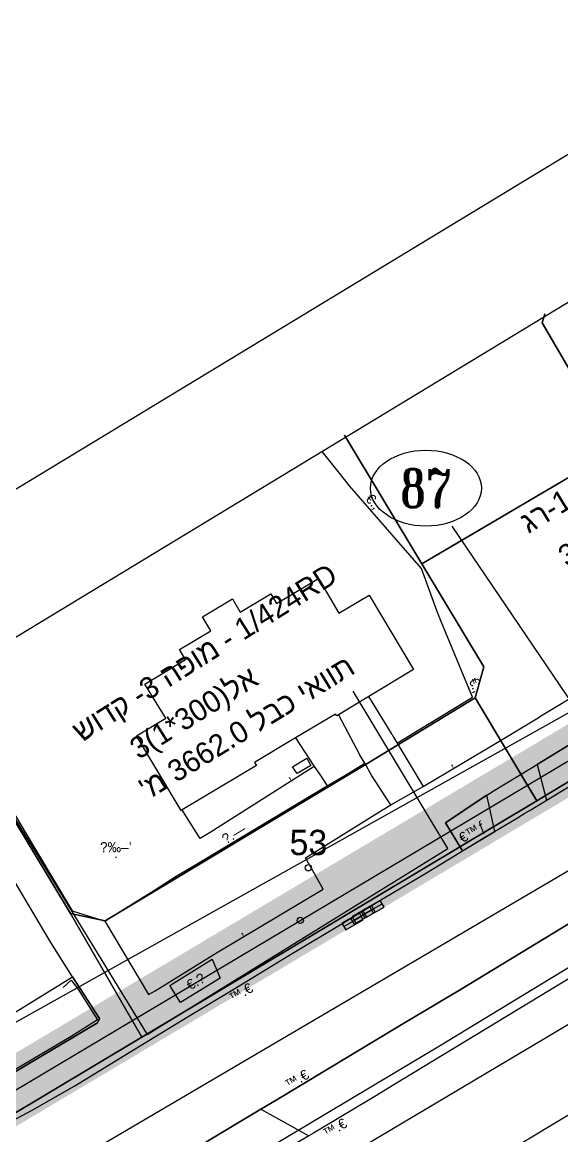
# Model space of a CAD drawing. Header units: metres. Extents: x 218299 to 220222, y 572714 to 574340.
# Drawn here: x 219326 to 219368.7, y 573997.1 to 574085.1 of the extents above; entities that cross this region are included whole.
import ezdxf
from ezdxf.enums import TextEntityAlignment as Align

# ---------------------------------------------------------------- set-up
doc = ezdxf.new("R2010")
doc.units = ezdxf.units.M
doc.header["$MEASUREMENT"] = 0
for name, color, linetype in [('1202', 7, 'Continuous'), ('1601', 44, 'LANDBORDER'), ('1602', 44, 'Continuous'), ('1603', 44, 'Continuous'), ('6011', 10, 'Continuous'), ('6082', 1, 'CABLEUNDPROPOSE03'), ('6151', 102, 'CABLEUNDEXIST03'), ('6808', 6, 'Continuous'), ('6912', 1, 'Continuous'), ('A_POINTS', 2, 'Continuous'), ('I_OTHER', 7, 'Continuous'), ('M2200', 253, 'Continuous'), ('M2207', 253, 'Continuous'), ('M2211', 253, 'Continuous'), ('M2401', 7, 'Continuous'), ('M2404', 7, 'Continuous'), ('M2407', 253, 'Continuous'), ('M2408', 253, 'Continuous'), ('M2420', 253, 'Continuous'), ('M2601', 253, 'Continuous'), ('M2602', 253, 'Continuous'), ('M2605', 253, 'Continuous'), ('M2802', 253, 'Continuous'), ('M2804', 253, 'Continuous'), ('M2809', 253, 'Continuous'), ('M4903', 253, 'Continuous'), ('PLTMarker', 51, 'Continuous')]:
    doc.layers.add(name, color=color, linetype=linetype)
doc.styles.add('coord', font='romant', dxfattribs={"width": 0.8})
doc.styles.add('HEBTXT', font='HEBTXT')
doc.styles.add('MAVAT_HEBTXT', font='HEBTXT')
doc.linetypes.add('CABLEUNDEXIST03', pattern='A,3.5,[222,elecad.shx,S=0.01,R=0,X=0,Y=0],1.5', length=5)
doc.linetypes.add('CABLEUNDPROPOSE03', pattern='A,2,[222,elecad.shx,S=0.01,R=0,X=0,Y=0],2,-1', length=5)
doc.linetypes.add('LANDBORDER', pattern='A,6.25,[208,elecad.shx,S=0.02,R=0,X=-0.6,Y=0],12.5,[208,elecad.shx,S=0.02,R=180,X=0.6,Y=0],6.25', length=25)

# ---------------------------------------------------------------- blocks, each defined once
blk = doc.blocks.new('1603')
at = {"layer": 'A_POINTS'}
blk.add_circle((0, 0), 0.25, dxfattribs=at)
at = {"color": 0, "style": 'HEBTXT'}
blk.add_attdef('PARCEL_NUM', text='', height=2, dxfattribs=at).set_placement((0, 1), align=Align.CENTER)
at = {"color": 0, "style": 'HEBTXT', "flags": 1}
blk.add_attdef('LOT_NUM', text='', height=2, dxfattribs=at).set_placement((0, -2.5), align=Align.CENTER)
blk = doc.blocks.new('M2804')
blk.add_circle((0, 0), 0.025)
at = {"style": 'MAVAT_HEBTXT'}
blk.add_attdef('NAME', text='', height=0.8, dxfattribs=at).set_placement((0, 1.59), align=Align.MIDDLE)
blk = doc.blocks.new('M2404')
blk.add_circle((0, 0), 0.025)
at = {"style": 'MAVAT_HEBTXT'}
blk.add_attdef('NAME', text='', height=0.8, dxfattribs=at).set_placement((0, 1.59), align=Align.MIDDLE)
blk = doc.blocks.new('M2211')
blk.add_circle((0, 0), 0.025)
at = {"style": 'MAVAT_HEBTXT'}
blk.add_attdef('NAME', text='', height=0.8, dxfattribs=at).set_placement((0, 1.59), align=Align.MIDDLE)
blk = doc.blocks.new('M2601')
blk.add_circle((0, 0), 0.025)
at = {"style": 'MAVAT_HEBTXT'}
blk.add_attdef('NAME', text='', height=0.8, dxfattribs=at).set_placement((0, 1.59), align=Align.MIDDLE)
blk = doc.blocks.new('M2602')
blk.add_circle((0, 0), 0.025)
at = {"style": 'MAVAT_HEBTXT'}
blk.add_attdef('NAME', text='', height=0.8, dxfattribs=at).set_placement((0, 1.59), align=Align.MIDDLE)
blk = doc.blocks.new('M2605')
blk.add_circle((0, 0), 0.025)
at = {"style": 'MAVAT_HEBTXT'}
blk.add_attdef('NAME', text='', height=0.8, dxfattribs=at).set_placement((0, 1.59), align=Align.MIDDLE)
blk = doc.blocks.new('M2809')
blk.add_circle((0, 0), 0.025)
at = {"style": 'MAVAT_HEBTXT'}
blk.add_attdef('NAME', text='', height=0.8, dxfattribs=at).set_placement((0, 1.59), align=Align.MIDDLE)
blk = doc.blocks.new('M4903')
blk.add_lwpolyline([(-1.6, -0.59), (1.6, -0.59), (1.6, 0.62), (-1.6, 0.62)], close=True)
for points in [[(-1.57, 0), (1.57, 0)], [(0, 0.62), (0, -0.59)]]:
    blk.add_lwpolyline(points)
at = {"style": 'MAVAT_HEBTXT', "flags": 1}
for tag, p in [('MARK', (0, 1.87)), ('IL', (0, -6.97))]:
    blk.add_attdef(tag, text='', height=0.8, dxfattribs=at).set_placement(p, align=Align.MIDDLE)
at = {"style": 'MAVAT_HEBTXT'}
for tag, p in [('HEIGHT', (0, -1.84)), ('NAME', (0, -4.41))]:
    blk.add_attdef(tag, text='', height=0.8, dxfattribs=at).set_placement(p, align=Align.MIDDLE)
blk = doc.blocks.new('111')
at = {"layer": 'M2200'}
blk.add_polyline3d([(219340.252, 574038.094, 596.46), (219342.621, 574039.504, 596.46), (219343.243, 574038.46, 596.46), (219345.672, 574039.906, 596.46), (219346.116, 574039.159, 596.565), (219349.416, 574041.124, 596.565), (219351.047, 574038.384, 596.46), (219353.441, 574039.809, 596.46), (219356.933, 574033.932, 596.477), (219353.409, 574031.803, 596.477), (219351.007, 574030.351, 596.477), (219350.873, 574030.27, 596.477), (219350.784, 574030.406, 596.565), (219347.622, 574028.524, 596.565), (219344.376, 574026.592, 596.565), (219344.524, 574026.344, 596.565), (219338.646, 574022.845, 596.565), (219338.559, 574022.794, 596.565), (219335.045, 574028.696, 596.565), (219337.357, 574030.078, 596.477), (219335.689, 574032.781, 596.319), (219338.924, 574034.715, 596.565), (219338.443, 574035.524, 596.565), (219340.909, 574036.992, 596.46)], close=True, dxfattribs=at)
at = {"layer": 'M2207'}
blk.add_polyline3d([(219348.819, 574026.355, 584.596), (219347.731, 574025.705, 584.649), (219347.362, 574026.235, 584.649), (219348.496, 574026.912, 584.596)], close=True, dxfattribs=at)
at = {"layer": 'M2211'}
blk.add_polyline3d([(219341.647, 574009.536, 584.617), (219338.526, 574007.602, 584.632), (219337.685, 574008.958, 584.631), (219341.031, 574011.031, 584.72)], close=True, dxfattribs=at)
at = {"layer": 'M2401'}
for points in [[(219323.49, 573997.374, 579.637), (219326.786, 573999.112, 579.637), (219330.174, 574001.036, 579.637), (219334.924, 574003.948, 579.637), (219339.111, 574006.518, 579.637), (219342.811, 574008.717, 579.637), (219347.09, 574011.34, 579.637), (219351.348, 574013.876, 579.637), (219354.667, 574015.903, 579.637), (219357.954, 574017.851, 579.637), (219360.268, 574019.26, 579.637), (219360.811, 574019.59, 579.637), (219362.582, 574020.668, 579.637), (219363.658, 574021.313, 579.637), (219365.156, 574022.212, 579.637), (219365.749, 574022.567, 579.637), (219366.21, 574022.846, 579.637), (219369.726, 574024.973, 579.637)], [(219340.523, 573996.585, 584.533), (219344.867, 573999.171, 584.533), (219344.867, 573999.171, 584.533), (219344.867, 573999.171, 584.533), (219346.068, 573999.885, 584.533), (219355.962, 574005.844, 584.533), (219360.586, 574008.593, 584.533), (219369.378, 574013.939, 584.533)], [(219369.385, 574009.588, 584.533), (219355.264, 574001.018, 584.533), (219354.012, 574000.259, 584.533), (219349.021, 573997.297, 584.533), (219348.66, 573997.083, 584.533)], [(219365.647, 573996.595, 585.106), (219374.041, 574001.661, 585.106), (219375.515, 574002.551, 585.106), (219378.541, 574004.396, 585.106), (219388.031, 574010.182, 585.106), (219390.853, 574011.903, 585.106), (219391.006, 574011.994, 585.106), (219398.757, 574016.61, 585.106), (219398.866, 574016.677, 585.106), (219402.024, 574018.621, 585.106), (219425.735, 574033.212, 585.106), (219438.015, 574040.414, 585.106), (219439.487, 574041.278, 585.106), (219445.4, 574044.868, 585.106), (219445.401, 574044.868, 585.106), (219447.634, 574046.224, 585.106), (219448.484, 574046.74, 585.106), (219451.08, 574048.316, 585.106)], [(219318.723, 574002.716, 584.455), (219329.991, 574009.641, 584.455), (219328.269, 574012.357, 584.455), (219325.229, 574017.467, 584.455)]]:
    blk.add_polyline3d(points, dxfattribs=at)
at = {"layer": 'M2404'}
for points in [[(219323.49, 573997.374, 589.648), (219326.786, 573999.112, 589.648), (219330.174, 574001.036, 589.648), (219334.924, 574003.948, 589.648), (219339.111, 574006.518, 589.648), (219342.811, 574008.717, 589.648), (219347.09, 574011.34, 589.648), (219351.348, 574013.876, 589.648), (219354.667, 574015.903, 589.648), (219357.954, 574017.851, 589.648), (219360.268, 574019.26, 589.648), (219360.811, 574019.59, 589.648), (219362.582, 574020.668, 589.648), (219363.658, 574021.313, 589.648), (219365.156, 574022.212, 589.648), (219365.749, 574022.567, 589.648), (219366.21, 574022.846, 589.648), (219369.726, 574024.973, 589.648)], [(219438.173, 574055.457, 584.533), (219414.779, 574041.462, 584.533), (219412.836, 574040.317, 584.533), (219410.872, 574039.133, 584.533), (219404.77, 574035.358, 584.533), (219401.829, 574033.543, 584.533), (219397.433, 574030.898, 584.533), (219391.903, 574027.545, 584.533), (219386.946, 574024.527, 584.533), (219384.344, 574022.982, 584.533), (219379.163, 574019.824, 584.533), (219373.769, 574016.61, 584.533), (219371.574, 574015.274, 584.533), (219369.378, 574013.939, 584.533), (219360.586, 574008.593, 584.533), (219355.962, 574005.844, 584.533), (219346.068, 573999.885, 584.533), (219344.867, 573999.171, 584.533), (219344.867, 573999.171, 584.533), (219344.867, 573999.171, 584.533), (219340.523, 573996.585, 584.533)], [(219440.165, 574052.397, 585.208), (219416.193, 574037.871, 585.208), (219414.958, 574037.091, 585.208), (219413.335, 574036.067, 585.208), (219394.826, 574024.937, 585.208), (219388.956, 574021.369, 585.208), (219384.659, 574018.821, 585.208), (219369.385, 574009.588, 585.208), (219355.264, 574001.018, 585.208), (219354.012, 574000.259, 585.208), (219349.021, 573997.297, 585.208), (219348.66, 573997.083, 585.208)], [(219365.647, 573996.595, 585.106), (219374.041, 574001.661, 585.106), (219375.515, 574002.551, 585.106), (219378.541, 574004.396, 585.106), (219388.031, 574010.182, 585.106), (219390.853, 574011.903, 585.106), (219391.006, 574011.994, 585.106), (219398.757, 574016.61, 585.106), (219398.866, 574016.677, 585.106), (219402.024, 574018.621, 585.106), (219425.735, 574033.212, 585.106), (219438.015, 574040.414, 585.106), (219439.487, 574041.278, 585.106), (219445.4, 574044.868, 585.106), (219445.401, 574044.868, 585.106), (219447.634, 574046.224, 585.106), (219448.484, 574046.74, 585.106), (219451.08, 574048.316, 585.106)], [(219318.723, 574002.716, 583.823), (219329.991, 574009.641, 583.823), (219328.269, 574012.357, 583.823), (219325.229, 574017.467, 583.823)]]:
    blk.add_polyline3d(points, dxfattribs=at)
at = {"layer": 'M2407'}
for points in [[(219354.666, 574029.747, 583.398), (219353.409, 574031.803, 583.509)], [(219351.007, 574030.351, 583.509), (219352.666, 574027.226, 583.299)], [(219355.241, 574028.806, 583.348), (219354.666, 574029.747, 583.398)]]:
    blk.add_polyline3d(points, dxfattribs=at)
at = {"layer": 'M2408'}
for points in [[(219355.146, 574023.238, 582.937), (219357.705, 574024.671, 582.937)], [(219284.814, 573982.211, 581.665), (219285.807, 573980.651, 581.665), (219285.946, 573980.467, 581.665), (219295.832, 573986.456, 581.665), (219300.736, 573989.438, 581.665), (219302.094, 573990.264, 581.665), (219305.911, 573992.585, 581.665), (219306.048, 573992.665, 581.665), (219309.172, 573994.5, 581.665), (219309.547, 573994.72, 581.665), (219312.588, 573996.506, 581.665), (219313.698, 573994.968, 581.665), (219318.171, 573997.766, 581.665), (219325.402, 574002.115, 581.665), (219331.96, 574006.002, 581.665), (219332.119, 574006.339, 581.665), (219329.991, 574009.641, 581.665)]]:
    blk.add_polyline3d(points, dxfattribs=at)
at = {"layer": 'M2420'}
for points in [[(219269.5, 573961.12), (219289.529, 573970.985), (219308.394, 573982.007), (219313.709, 573985.471), (219375.059, 574021.492), (219442.049, 574062.93), (219453.2, 574069.582), (219466.311, 574076.718), (219568.204, 574138.273), (219580.156, 574145.612), (219595.255, 574153.366), (219695.469, 574214.527), (219702.903, 574218.819)], [(219277.3, 573946.38), (219296.25, 573958.952), (219314.339, 573973.014), (219319.452, 573976.38), (219380.511, 574012.609), (219447.317, 574054.359), (219459.053, 574061.55), (219471.289, 574068.042), (219573.396, 574129.726), (219586.187, 574137.537), (219600.145, 574144.634), (219701.809, 574206.914), (219707.996, 574210.42)]]:
    blk.add_lwpolyline(points, dxfattribs=at)
at = {"layer": 'M2601'}
for points in [[(219418.414, 574040.06, 585.737), (219413.611, 574037.173, 585.448), (219405.063, 574031.931, 585.238), (219396.446, 574026.77, 585.238), (219388.828, 574022.159, 584.818), (219380.117, 574016.954, 584.188), (219369.891, 574010.777, 584.398), (219359.003, 574004.171, 583.978), (219346.5, 573996.696, 583.558), (219335.558, 573989.878, 583.138), (219322.413, 573981.224, 582.508), (219311.454, 573973.871, 582.298), (219302.639, 573968.049, 582.298), (219297.066, 573964.43, 582.088), (219288.448, 573958.799, 581.878)], [(219377.133, 574036.368, 584.428), (219376.07, 574035.736, 584.398), (219368.506, 574031.137, 583.876)], [(219366.186, 574026.105, 583.866), (219370.599, 574028.8, 583.978), (219370.599, 574028.8, 583.978), (219376.047, 574032.018, 584.188), (219376.047, 574032.018, 584.188), (219378.99, 574033.777, 584.27)], [(219368.506, 574031.137, 583.876), (219366.927, 574030.177, 583.768)], [(219363.423, 574028.085, 583.768), (219366.927, 574030.177, 583.768)], [(219347.622, 574028.524, 585.028), (219349.095, 574026.275, 584.909), (219349.524, 574025.622, 584.875)], [(219355.641, 574028.102, 584.188), (219357.705, 574024.671, 583.768), (219357.705, 574024.671, 583.768), (219362.589, 574027.587, 583.768)], [(219362.589, 574027.587, 583.768), (219363.423, 574028.085, 583.768)], [(219349.095, 574026.275, 584.229), (219340.856, 574021.06, 583.749)], [(219353.652, 574025.514, 583.575), (219353.094, 574026.517, 583.575)], [(219363.325, 574024.358, 583.794), (219366.186, 574026.105, 583.866)], [(219349.524, 574025.622, 584.875), (219350.108, 574024.729, 584.828)], [(219354.065, 574024.885, 583.558), (219353.652, 574025.514, 583.558), (219353.652, 574025.514, 583.558)], [(219354.735, 574023.863, 583.558), (219354.065, 574024.885, 583.558)], [(219360.811, 574019.59, 583.558), (219359.474, 574021.818, 583.558), (219359.474, 574021.818, 583.558), (219362.277, 574023.717, 583.768), (219362.277, 574023.717, 583.768), (219363.325, 574024.358, 583.794)], [(219354.276, 574022.698, 583.558), (219355.146, 574023.238, 583.558), (219355.146, 574023.238, 583.558), (219354.735, 574023.863, 583.558)], [(219338.952, 574022.359, 583.952), (219338.646, 574022.845, 584.019)], [(219340.856, 574021.06, 583.749), (219340.079, 574020.569, 583.704), (219338.952, 574022.359, 583.952)], [(219353.019, 574021.916, 583.558), (219354.276, 574022.698, 583.558)], [(219332.533, 574014.037, 583.348), (219335.978, 574008.238, 583.138), (219336.518, 574008.535, 583.138), (219341.351, 574011.525, 583.138), (219349.804, 574016.564, 583.558), (219348.412, 574019.051, 583.558), (219353.019, 574021.916, 583.558)], [(219329.245, 574008.791, 583.048), (219329.885, 574009.374, 582.943), (219330.413, 574008.704, 582.838), (219331.969, 574006.242, 582.838), (219329.864, 574004.924, 582.838), (219325.55, 574002.377, 582.838), (219321.479, 573999.928, 582.628), (219315.875, 573996.524, 582.313), (219313.729, 573995.227, 582.208), (219312.592, 573996.821, 582.313), (219309.334, 573994.73, 582.313), (219309.094, 573994.589, 582.313)]]:
    blk.add_polyline3d(points, dxfattribs=at)
at = {"layer": 'M2602'}
for points in [[(219355.594, 574044.171, 583.978), (219351.873, 574048.436, 583.978), (219351.076, 574049.442, 584.04)], [(219359.502, 574036.841, 583.927), (219358.842, 574038.439, 583.978), (219357.564, 574041.913, 583.978), (219355.594, 574044.171, 583.978)], [(219358.234, 574029.692, 583.886), (219361.602, 574031.756, 583.768), (219359.502, 574036.841, 583.927)], [(219356.547, 574028.657, 583.946), (219358.167, 574029.65, 583.889)], [(219358.167, 574029.65, 583.889), (219358.234, 574029.692, 583.886)], [(219355.241, 574028.806, 584.188), (219355.37, 574028.579, 584.12)], [(219355.37, 574028.579, 584.12), (219355.641, 574028.102, 583.978), (219355.641, 574028.102, 583.978), (219356.547, 574028.657, 583.946)], [(219351.497, 574025.56, 584.225), (219353.094, 574026.517, 584.293), (219353.094, 574026.517, 584.293), (219352.666, 574027.226, 584.293)], [(219349.933, 574024.624, 584.159), (219351.497, 574025.56, 584.225)]]:
    blk.add_polyline3d(points, dxfattribs=at)
at = {"layer": 'M2605'}
for points in [[(219351.076, 574049.442, 583.83), (219349.719, 574051.156, 583.935)], [(219316.027, 574027.515, 582.559), (219316.473, 574027.849, 582.508), (219320.641, 574030.463, 582.718), (219325.926, 574021.591, 582.928), (219329.951, 574014.863, 582.928), (219332.533, 574014.037, 582.928)], [(219339.39, 574018.313, 582.979), (219349.933, 574024.624, 583.424)], [(219336.453, 574016.502, 582.928), (219338.186, 574017.592, 582.928), (219339.39, 574018.313, 582.979)], [(219333.199, 574014.456, 582.928), (219336.453, 574016.502, 582.928)], [(219332.533, 574014.037, 582.928), (219333.199, 574014.456, 582.928)]]:
    blk.add_polyline3d(points, dxfattribs=at)
at = {"layer": 'M2802'}
blk.add_polyline3d([(219329.991, 574009.641, 582.14), (219332.119, 574006.339, 582.193), (219331.96, 574006.002, 582.193), (219325.402, 574002.115, 581.983), (219318.171, 573997.766, 581.773), (219313.698, 573994.968, 581.668), (219312.588, 573996.506, 581.773), (219309.547, 573994.72, 581.677), (219307.775, 573996.151, 581.57), (219308.983, 573996.871, 581.615), (219318.723, 574002.716, 581.93)], close=True, dxfattribs=at)
at = {"layer": 'M2809'}
for points in [[(219367.458, 574023.603, 583.179), (219369.726, 574024.973, 583.238), (219373.259, 574027.071, 583.339), (219376.116, 574028.799, 583.473), (219378.496, 574030.235, 583.591), (219379.418, 574030.785, 583.639), (219378.434, 574033.445, 583.661), (219376.047, 574032.018, 583.528), (219370.599, 574028.8, 583.738), (219366.718, 574026.43, 583.542)], [(219362.744, 574024.003, 583.342), (219362.277, 574023.717, 583.318), (219359.474, 574021.818, 582.898), (219360.811, 574019.59, 582.952), (219363.357, 574021.127, 583.049)]]:
    blk.add_polyline3d(points, close=True, dxfattribs=at)
blk.add_polyline3d([(219324.706, 573987.977, 581.908), (219330.145, 573990.737, 582.118), (219334.318, 573992.952, 582.223), (219337.052, 573994.437, 582.328), (219340.523, 573996.585, 582.433), (219344.867, 573999.171, 582.515), (219344.867, 573999.171, 582.515), (219348.66, 573997.083, 582.275), (219344.03, 573994.335, 581.983), (219332.303, 573986.667, 581.983), (219328.451, 573984.135, 581.773), (219326.654, 573982.913, 581.773), (219324.282, 573981.335, 581.668)], dxfattribs=at)
at = {"layer": 'M2211'}
ref = blk.add_blockref('M2211', (219340.11, 574008.583), dxfattribs=dict(at, xscale=0.5, yscale=0.5, zscale=0.5, rotation=61.2366263681696))
ref.add_attrib('NAME', '€.\x9a', dxfattribs={"layer": '0', "height": 0.8, "rotation": 29.26784, "style": 'MAVAT_HEBTXT'}).set_placement((219339.721, 574009.277), align=Align.MIDDLE)
at = {"layer": 'M2404'}
ref = blk.add_blockref('M2404', (219343.004, 574008.836), dxfattribs=dict(at, xscale=0.5, yscale=0.5, zscale=0.5))
ref.add_attrib('NAME', '™.€', dxfattribs={"layer": '0', "height": 0.8, "rotation": 30.73433, "style": 'MAVAT_HEBTXT'}).set_placement((219343.285, 574008.363), align=Align.MIDDLE)
ref = blk.add_blockref('M2404', (219347.997, 574001.047), dxfattribs=dict(at, xscale=0.5, yscale=0.5, zscale=0.5))
ref.add_attrib('NAME', '™.€', dxfattribs={"layer": '0', "height": 0.8, "rotation": 30.76107, "style": 'MAVAT_HEBTXT'}).set_placement((219347.716, 574001.52), align=Align.MIDDLE)
ref = blk.add_blockref('M2404', (219350.44, 573998.139), dxfattribs=dict(at, xscale=0.5, yscale=0.5, zscale=0.5))
ref.add_attrib('NAME', '™.€', dxfattribs={"layer": '0', "height": 0.8, "rotation": 30.68583, "style": 'MAVAT_HEBTXT'}).set_placement((219350.721, 573997.666), align=Align.MIDDLE)
at = {"layer": 'M2601'}
ref = blk.add_blockref('M2601', (219360.123, 574026.115), dxfattribs=dict(at, xscale=0.5, yscale=0.5, zscale=0.5))
ref.add_attrib('NAME', '‚', dxfattribs={"layer": '0', "height": 0.8, "rotation": 30.83557, "style": 'MAVAT_HEBTXT'}).set_placement((219359.841, 574026.587), align=Align.MIDDLE)
ref = blk.add_blockref('M2601', (219347.281, 574025.127), dxfattribs=dict(at, xscale=0.5, yscale=0.5, zscale=0.5))
ref.add_attrib('NAME', '‚', dxfattribs={"layer": '0', "height": 0.8, "rotation": 32.33012, "style": 'MAVAT_HEBTXT'}).set_placement((219346.987, 574025.591), align=Align.MIDDLE)
ref = blk.add_blockref('M2601', (219343.53, 574012.824), dxfattribs=dict(at, xscale=0.5, yscale=0.5, zscale=0.5))
ref.add_attrib('NAME', '‚', dxfattribs={"layer": '0', "height": 0.8, "rotation": 30.80328, "style": 'MAVAT_HEBTXT'}).set_placement((219343.248, 574013.296), align=Align.MIDDLE)
at = {"layer": 'M2602'}
ref = blk.add_blockref('M2602', (219353.286, 574046.816), dxfattribs=dict(at, xscale=0.5, yscale=0.5, zscale=0.5))
ref.add_attrib('NAME', '€.‚', dxfattribs={"layer": '0', "height": 0.8, "rotation": 311.10289, "style": 'MAVAT_HEBTXT'}).set_placement((219353.701, 574047.178), align=Align.MIDDLE)
ref = blk.add_blockref('M2602', (219361.306, 574032.473), dxfattribs=dict(at, xscale=0.5, yscale=0.5, zscale=0.5))
ref.add_attrib('NAME', '€.‚', dxfattribs={"layer": '0', "height": 0.8, "rotation": 292.43721, "style": 'MAVAT_HEBTXT'}).set_placement((219361.814, 574032.683), align=Align.MIDDLE)
at = {"layer": 'M2605'}
ref = blk.add_blockref('M2605', (219343.013, 574020.481), dxfattribs=dict(at, xscale=0.5, yscale=0.5, zscale=0.5))
ref.add_attrib('NAME', '\x9a.—', dxfattribs={"layer": '0', "height": 0.8, "rotation": 30.90582, "style": 'MAVAT_HEBTXT'}).set_placement((219342.73, 574020.953), align=Align.MIDDLE)
at = {"layer": 'M2804'}
ref = blk.add_blockref('M2804', (219333.406, 574019.095, 586.454), dxfattribs=dict(at, xscale=0.5, yscale=0.5, zscale=0.5))
ref.add_attrib('NAME', '\x8d‰–’', dxfattribs={"layer": '0', "height": 0.8, "style": 'MAVAT_HEBTXT'}).set_placement((219333.406, 574019.891, 586.454), align=Align.MIDDLE)
at = {"layer": 'M2809'}
ref = blk.add_blockref('M2809', (219362.057, 574020.342, 583), dxfattribs=dict(at, xscale=0.5, yscale=0.5, zscale=0.5, rotation=35.71229435620742))
ref.add_attrib('NAME', '€™ƒ', dxfattribs={"layer": '0', "height": 0.8, "rotation": 31.10955, "style": 'MAVAT_HEBTXT'}).set_placement((219361.646, 574021.023, 583), align=Align.MIDDLE)
at = {"layer": 'M4903', "xscale": 0.5, "yscale": 0.5, "zscale": 0.5}
for p, rotation in [((219353.768, 574015.019, 582.516), 29.39506024853564), ((219352.124, 574014.017, 582.516), 29.78688606777177), ((219352.942, 574014.529, 582.516), 29.53662574857284)]:
    blk.add_blockref('M4903', p, dxfattribs=dict(at, rotation=rotation))
blk = doc.blocks.new('6912')
at = {"layer": 'A_POINTS'}
blk.add_circle((0, 0), 0.25, dxfattribs=at)
at = {"color": 0, "style": 'HEBTXT', "flags": 1}
blk.add_attdef('CODE', (-2.918, 6.399), '', height=1.7, dxfattribs=at)
at = {"color": 0, "style": 'HEBTXT'}
for tag, p in [('PATH', (0.169, 4.708)), ('HTCH', (0.169, 2.708))]:
    blk.add_attdef(tag, text='', height=1.7, dxfattribs=at).set_placement(p, align=Align.MIDDLE_CENTER)
blk = doc.blocks.new('6808')
at = {"color": 0, "linetype": 'ByBlock', "lineweight": -2}
blk.add_ellipse((0, 0), major_axis=(4.386, 0), ratio=0.684062, start_param=4.712389, end_param=10.995574, dxfattribs=at)
at = {"color": 0, "linetype": 'ByBlock', "lineweight": -2, "style": 'coord', "width": 0.8}
blk.add_attdef('ETER_SUG', text='', height=3, dxfattribs=at).set_placement((0, 0), align=Align.MIDDLE_CENTER)

msp = doc.modelspace()

# ---------------------------------------------------------------- linework, layer by layer
at = {"layer": '1202'}
for points in [[(218726.735, 572719.2942), (220113.8457, 573560.3928), (219685.6545, 574266.551), (218298.5438, 573425.4525)], [(218730.1009, 572733.03), (220100.1099, 573563.7586), (219682.2886, 574252.8152), (218312.2795, 573422.0866)]]:
    msp.add_lwpolyline(points, close=True, dxfattribs=at)
at = {"layer": '1601'}
for points in [[(219463.12, 574081.92), (219440.56, 574068.24), (219417.37, 574054.19), (219366.7, 574023.54), (219335.463, 574004.881), (219317.12, 573993.92), (219267.9449, 573964.7529), (219262.41, 573961.47), (219259.7877, 573966.0376), (219248.31, 573986.03), (219246.6722, 573988.9011)], [(219282.8532, 573937.73), (219281.5263, 573940.1351), (219267.9449, 573964.7529), (219317.12, 573993.92), (219335.463, 574004.881), (219366.7, 574023.54), (219417.37, 574054.19), (219440.56, 574068.24), (219463.12, 574081.92)]]:
    msp.add_lwpolyline(points, dxfattribs=at)
at = {"layer": '1602'}
for points in [[(219460.6919, 574045.4822), (219449.0175, 574038.7551), (219446.0849, 574039.5722), (219404.1698, 574014.3139), (219403.4887, 574010.918), (219396.7841, 574006.9541), (219390.4427, 574003.3628), (219387.6955, 574004.36), (219342.3271, 573976.8612), (219310.4589, 573957.5689), (219281.5263, 573940.1351), (219267.9449, 573964.7529), (219317.12, 573993.92), (219335.463, 574004.881), (219366.7, 574023.54), (219417.37, 574054.19), (219440.56, 574068.24), (219463.12, 574081.92)], [(219367.3195, 574062.0396), (219367.12, 574061.32), (219372.953, 574051.325), (219357.61, 574042.27), (219351.483, 574052.4392)], [(219417.37, 574054.19), (219366.7, 574023.54), (219361.82, 574031.7), (219362.5, 574034.15), (219357.61, 574042.27), (219372.953, 574051.325), (219367.12, 574061.32), (219367.3195, 574062.0396)], [(219351.483, 574052.4392), (219357.61, 574042.27), (219362.5, 574034.15), (219361.82, 574031.7), (219355.63, 574027.93), (219353.33, 574026.54), (219332.55, 574014.06), (219329.82, 574014.64), (219320.54, 574030.01), (219311.5, 574024.66), (219309.9905, 574027.2857)], [(219320.54, 574030.01), (219329.82, 574014.64), (219335.463, 574004.881), (219317.12, 573993.92)]]:
    msp.add_lwpolyline(points, dxfattribs=at)
msp.add_lwpolyline([(219329.82, 574014.64), (219332.55, 574014.06), (219353.33, 574026.54), (219355.63, 574027.93), (219361.82, 574031.7), (219366.7, 574023.54), (219335.463, 574004.881)], close=True, dxfattribs=at)
at = {"layer": '6011'}
msp.add_lwpolyline([(219259.5446, 573978.1717), (219296.3212, 573989.7486), (219377.7514, 574035.3024), (219455.7212, 574081.8529), (219482.9181, 574098.1562), (219536.6115, 574130.8766), (219592.4644, 574165.0128), (219617.8894, 574179.903), (219695.6477, 574226.2482), (219697.6366, 574227.5039)], dxfattribs=at)
at = {"layer": '6082', "flags": 128}
msp.add_lwpolyline([(218650.5449, 573096.5404), (218660.5152, 573190.0127), (218663.4791, 573209.0771), (218663.8628, 573211.4353), (218666.9173, 573240.6162), (218673.5903, 573295.6615), (218679.4147, 573346.6649), (218687.0527, 573411.2478), (218693.5742, 573463.6031), (218698.057, 573469.4889), (218709.0427, 573515.7015), (218723.736, 573556.7577), (218742.6267, 573596.1806), (218765.0101, 573631.9983), (218782.4708, 573655.6114), (218800.7456, 573676.7667), (218824.4853, 573700.5199), (218847.3305, 573720.5641), (218870.4486, 573737.1885), (218888.2203, 573749.0084), (218903.1278, 573758.1457), (218951.5793, 573785.2584), (218982.7481, 573803.1661), (219002.1321, 573813.4568), (219012.0265, 573818.3663), (219014.5605, 573822.6434), (219019.8354, 573825.3428), (219035.8631, 573834.4345), (219082.1491, 573860.6879), (219128.4778, 573887.3717), (219175.3385, 573916.5012), (219205.656, 573933.9984), (219217.0002, 573938.3956), (219221.5844, 573941.3274), (219222.9642, 573942.197), (219225.3216, 573944.6659), (219227.9462, 573948.9068), (219233.3226, 573958.4433), (219234.7212, 573965.4503), (219235.3109, 573968.5548), (219254.1613, 573979.3772), (219259.8778, 573972.7069), (219271.1834, 573969.0581), (219298.1281, 573984.4323), (219379.2529, 574032.7048), (219457.2614, 574079.2784), (219479.5199, 574092.6214), (219489.0746, 574102.7722), (219520.2056, 574121.9128), (219529.4279, 574122.9635), (219594.335, 574162.1754), (219618.32, 574176.5889), (219699.0507, 574225.1718)], dxfattribs=at)
at = {"layer": '6151'}
msp.add_lwpolyline([(219304.2824, 574023.8254), (219306.4068, 574020.4456), (219321.0048, 574029.3598), (219335.8707, 574005.0821), (219359.6608, 574019.7927), (219352.1659, 574032.216)], dxfattribs=at)
at = {"layer": '6808', "flags": 128}
msp.add_lwpolyline([(219359.9707, 574045.2572), (219371.166, 574028.7325)], dxfattribs=at)
at = {"layer": 'PLTMarker', "color": 51, "const_width": 5, "flags": 128}
msp.add_lwpolyline([(219082.1491, 573860.6879), (219128.4778, 573887.3717), (219175.3385, 573916.5012), (219205.656, 573933.9984), (219217.0002, 573938.3956), (219221.5844, 573941.3274), (219222.9642, 573942.197), (219225.3216, 573944.6659), (219227.9462, 573948.9068), (219233.3226, 573958.4433), (219234.7212, 573965.4503), (219235.3109, 573968.5548), (219254.1613, 573979.3772), (219259.8778, 573972.7069), (219271.1834, 573969.0581), (219298.1281, 573984.4323), (219379.2529, 574032.7048), (219457.2614, 574079.2784)], dxfattribs=at)

# ---------------------------------------------------------------- block references
msp.add_blockref('111', (0, 0))
at = {"layer": '1603'}
msp.add_blockref('1603', (219348.6267, 574018.2616), dxfattribs=at).add_auto_attribs({'PARCEL_NUM': '53'})
at = {"layer": '6808', "color": 1}
msp.add_blockref('6808', (219357.9195, 574048.264), dxfattribs=at).add_auto_attribs({'ETER_SUG': '87'})
at = {"layer": '6912'}
ref = msp.add_blockref('6912', (219386.7817, 574037.1998), dxfattribs=dict(at, rotation=31.2997429205883))
ref.add_attrib('PATH', 'גר-1 הפומ- 7/413RD', dxfattribs={"layer": '0', "color": 0, "height": 1.7, "rotation": 31.299743, "style": 'HEBTXT'}).set_placement((219374.2081, 574050.6107), align=Align.MIDDLE_CENTER)
ref.add_attrib('HTCH', '3(1*300)לא', (219369.0601, 574041.98), dxfattribs={"layer": '0', "color": 0, "height": 1.7, "rotation": 31.299743, "style": 'HEBTXT'})
ref = msp.add_blockref('6912', (219347.9878, 574014.1008), dxfattribs=dict(at, rotation=32.18081874549468))
ref.add_attrib('PATH', 'שודק -3 הפומ - 1/424RD', dxfattribs={"layer": '0', "color": 0, "height": 1.7, "rotation": 32.180819, "style": 'HEBTXT'}).set_placement((219340.4254, 574035.2696), align=Align.MIDDLE_CENTER)
ref.add_attrib('HTCH', '3(1*300)לא', (219335.2153, 574026.7788), dxfattribs={"layer": '0', "color": 0, "height": 1.7, "rotation": 32.180819, "style": 'HEBTXT'})

# ---------------------------------------------------------------- texts
at = {"layer": 'I_OTHER', "style": 'HEBTXT'}
msp.add_text("'מ 3662.0 לבכ יאוות", height=1.7, rotation=31.475071, dxfattribs=at).set_placement((219352.4536, 574033.7047), align=Align.RIGHT)

doc.saveas('drawing.dxf')
